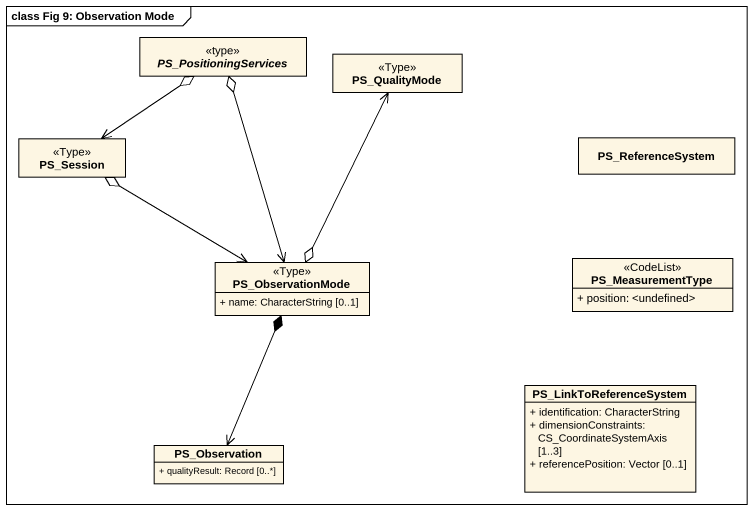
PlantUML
@startuml
mainframe class Fig 9: Observation Mode
hide circle
hide empty members
skinparam classAttributeIconSize 0
abstract class PS_PositioningServices <<type>>
class PS_QualityMode <<Type>>
class PS_Session <<Type>>
class PS_ReferenceSystem
class PS_ObservationMode <<Type>> {
  + name: CharacterString [0..1]
}
class PS_MeasurementType <<CodeList>> {
  + position: <undefined>
}
class PS_LinkToReferenceSystem {
  + identification: CharacterString
  + dimensionConstraints: CS_CoordinateSystemAxis [1..3]
  + referencePosition: Vector [0..1]
}
class PS_Observation {
  + qualityResult: Record [0..*]
}
PS_PositioningServices o--> PS_Session
PS_PositioningServices o--> PS_ObservationMode
PS_Session o-right-> PS_ObservationMode
PS_ObservationMode o-up-> PS_QualityMode
PS_ObservationMode *--> PS_Observation
@enduml
